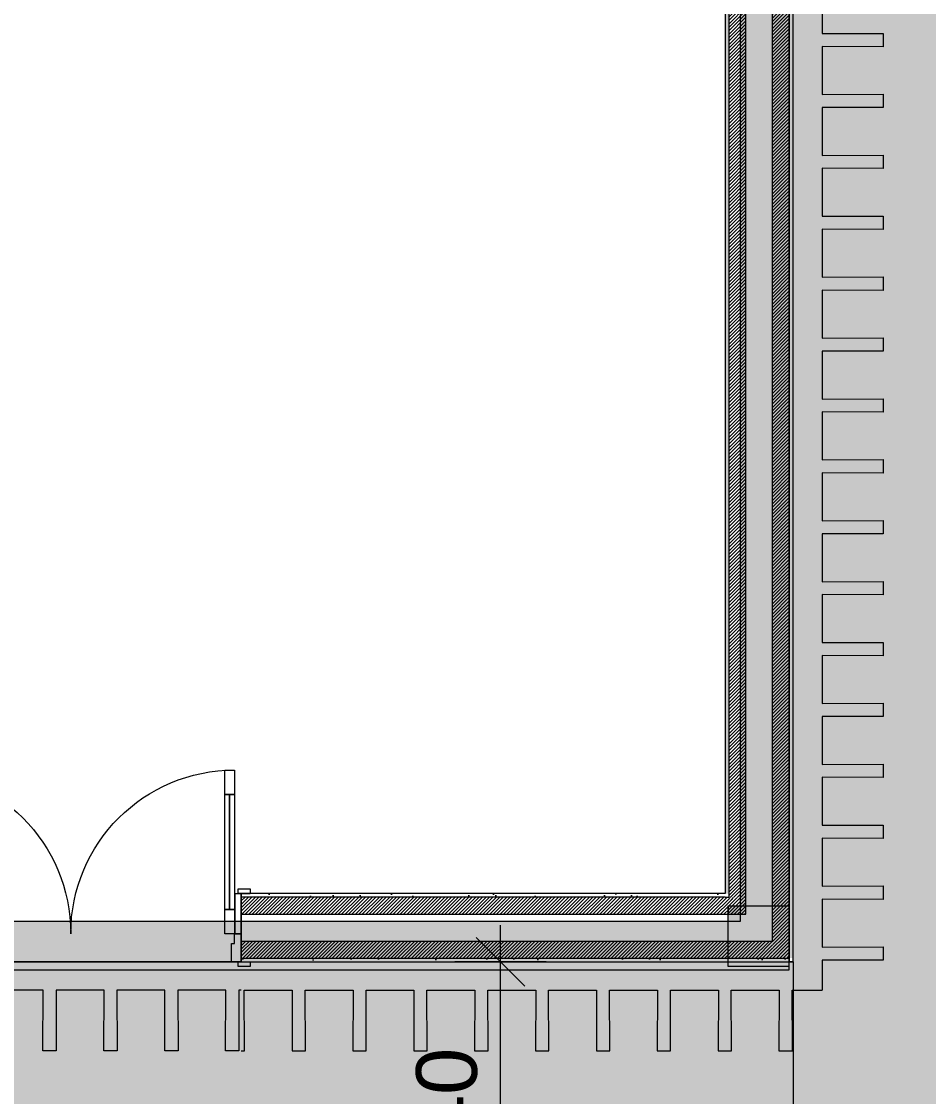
# Model space of a CAD drawing. Header units: millimetres. Extents: x 141848 to 1648660, y -821378 to -151356.
# Drawn here: x 192205 to 195931, y -217449 to -213036 of the extents above; entities that cross this region are included whole.
import ezdxf

# ---------------------------------------------------------------- set-up
doc = ezdxf.new("R2010")
doc.units = ezdxf.units.MM
doc.header["$MEASUREMENT"] = 0
doc.linetypes.add('Wipeout_Contour', pattern=[1000, 0, -1000])
for name, color, linetype in [('Cotations - 1_100', 7, 'Continuous'), ('Intérieur - Agencement', 7, 'Continuous'), ('Nouveau_Co-Structure', 7, 'Continuous'), ('Portes ARCHICAD', 7, 'Continuous'), ('Sols_ Dalles', 7, 'Continuous')]:
    doc.layers.add(name, color=color, linetype=linetype)
doc.styles.add('STYLE_GENERE_2', font='')
doc.styles.get('STYLE_GENERE_2').set_extended_font_data('Arial')
doc.dimstyles.new('STYLE_GENERE__1', dxfattribs={"dimtxt": 250, "dimasz": 190, "dimexe": 1.25, "dimexo": 0.625, "dimgap": 0, "dimtad": 1, "dimlfac": 0.001, "dimtxsty": 'STYLE_GENERE_2', "dimblk": 'ARROWHEAD_6', "dimblk1": 'ARROWHEAD_6', "dimblk2": 'ARROWHEAD_6', "dimcen": 2.5, "dimse1": 1, "dimse2": 1, "dimclrd": 7, "dimclre": 7, "dimclrt": 7, "dimazin": 3, "dimtfac": 1, "dimtmove": 0, "dimatfit": 3})
doc.dimstyles.new('STYLE_GENERE__2', dxfattribs={"dimtxt": 250, "dimasz": 190, "dimexe": 1.25, "dimexo": 0.625, "dimgap": 0, "dimtad": 1, "dimlfac": 0.001, "dimtxsty": 'STYLE_GENERE_2', "dimblk": 'ARROWHEAD_6', "dimblk1": 'ARROWHEAD_6', "dimblk2": 'ARROWHEAD_6', "dimcen": 2.5, "dimse1": 1, "dimse2": 1, "dimclrd": 7, "dimclre": 7, "dimclrt": 7, "dimazin": 3, "dimtfac": 1, "dimtmove": 0, "dimatfit": 3})
pattern_1 = [(45, (0, 175), (-55.68466, 55.68466), [0, -52.5, 0, -78.75]), (110, (175, 175), (74.000794, 26.934086), [0, -38.5, 0, -66.5])]
pattern_2 = [(45, (0, 0), (-7.0710678, 7.0710678), [])]

# ---------------------------------------------------------------- blocks, each defined once
blk = doc.blocks.new('Mur_21_1', base_point=(195375, -205895.6))
at = {"color": 254, "linetype": 'Wipeout_Contour', "lineweight": 0, "ltscale": 874595.455895}
blk.add_wipeout([(195095, -216630.6), (195110, -216630.6), (195095, -216615.6)], dxfattribs=at)
at = {"color": 254, "linetype": 'Wipeout_Contour', "lineweight": 0, "ltscale": 875718.224249}
blk.add_wipeout([(195360, -216895.6), (195375, -216895.6), (195360, -216880.6)], dxfattribs=at)
at = {"linetype": 'Continuous', "lineweight": 5, "true_color": 0x5f5f5f}
h = blk.add_hatch(dxfattribs=at)
h.set_pattern_fill('Enduit_0001', color=251, style=0, pattern_type=2)
h.set_pattern_definition(pattern_1)
h.paths.add_polyline_path([(195095, -216630.6), (195110, -216630.6), (195095, -216615.6)])
h = blk.add_hatch(dxfattribs=at)
h.set_pattern_fill('Enduit_0001', color=251, style=0, pattern_type=2)
h.set_pattern_definition(pattern_1)
h.paths.add_polyline_path([(195360, -216895.6), (195375, -216895.6), (195360, -216880.6)])
at = {"color": 254, "linetype": 'Wipeout_Contour', "lineweight": 0, "ltscale": 875540.18931}
blk.add_wipeout([(195290, -216880.6), (195360, -216880.6), (195290, -216810.6)], dxfattribs=at)
at = {"linetype": 'Continuous', "lineweight": 5, "true_color": 0x5f5f5f}
h = blk.add_hatch(dxfattribs=at)
h.set_pattern_fill('Briques_terre_cuite__int_97', color=251, style=0, pattern_type=2)
h.set_pattern_definition(pattern_2)
h.paths.add_polyline_path([(195290, -216880.6), (195360, -216880.6), (195290, -216810.6)])
at = {"color": 254, "linetype": 'Wipeout_Contour', "lineweight": 0, "ltscale": 875160.354104}
blk.add_wipeout([(195180, -216810.6), (195290, -216810.6), (195180, -216700.6)], dxfattribs=at)
at = {"color": 254, "linetype": 'Wipeout_Contour', "lineweight": 0, "ltscale": 875715.706095}
blk.add_wipeout([(195375, -216880.6), (195360, -216880.6), (195375, -216895.6)], dxfattribs=at)
at = {"linetype": 'Continuous', "lineweight": 5, "true_color": 0x5f5f5f}
h = blk.add_hatch(dxfattribs=at)
h.set_pattern_fill('Enduit_0001', color=251, style=0, pattern_type=2)
h.set_pattern_definition(pattern_1)
h.paths.add_polyline_path([(195375, -216880.6), (195360, -216880.6), (195375, -216895.6)])
at = {"color": 254, "linetype": 'Wipeout_Contour', "lineweight": 0, "ltscale": 874777.555973}
blk.add_wipeout([(195110, -216700.6), (195180, -216700.6), (195110, -216630.6)], dxfattribs=at)
at = {"linetype": 'Continuous', "lineweight": 5, "true_color": 0x5f5f5f}
h = blk.add_hatch(dxfattribs=at)
h.set_pattern_fill('Briques_terre_cuite__int_97', color=251, style=0, pattern_type=2)
h.set_pattern_definition(pattern_2)
h.paths.add_polyline_path([(195110, -216700.6), (195180, -216700.6), (195110, -216630.6)])
at = {"color": 254, "linetype": 'Wipeout_Contour', "lineweight": 0, "ltscale": 1151488.96976756}
blk.add_wipeout([(195375, -205910.6), (195360, -205910.6), (195360, -216880.6), (195375, -216880.6)], dxfattribs=at)
at = {"linetype": 'Continuous', "lineweight": 5, "true_color": 0x5f5f5f}
h = blk.add_hatch(dxfattribs=at)
h.set_pattern_fill('Enduit_0001', color=251, style=0, pattern_type=2)
h.set_pattern_definition(pattern_1)
h.paths.add_polyline_path([(195375, -205910.6), (195360, -205910.6), (195360, -216880.6), (195375, -216880.6)])
at = {"color": 254, "linetype": 'Wipeout_Contour', "lineweight": 0, "ltscale": 874592.936326}
blk.add_wipeout([(195095, -216615.6), (195110, -216630.6), (195110, -216615.6)], dxfattribs=at)
at = {"linetype": 'Continuous', "lineweight": 5, "true_color": 0x5f5f5f}
h = blk.add_hatch(dxfattribs=at)
h.set_pattern_fill('Enduit_0001', color=251, style=0, pattern_type=2)
h.set_pattern_definition(pattern_1)
h.paths.add_polyline_path([(195095, -216615.6), (195110, -216630.6), (195110, -216615.6)])
at = {"color": 254, "linetype": 'Wipeout_Contour', "lineweight": 0, "ltscale": 875533.615261}
blk.add_wipeout([(195290, -216810.6), (195360, -216880.6), (195360, -216810.6)], dxfattribs=at)
at = {"linetype": 'Continuous', "lineweight": 5, "true_color": 0x5f5f5f}
h = blk.add_hatch(dxfattribs=at)
h.set_pattern_fill('Briques_terre_cuite__int_97', color=251, style=0, pattern_type=2)
h.set_pattern_definition(pattern_2)
h.paths.add_polyline_path([(195290, -216810.6), (195360, -216880.6), (195360, -216810.6)])
at = {"color": 7, "linetype": 'Continuous', "lineweight": 5}
blk.add_line((195290, -216880.6), (195360, -216880.6), dxfattribs=at)
at = {"color": 7, "linetype": 'Continuous', "lineweight": 5, "flags": 128}
blk.add_lwpolyline([(195375, -216895.6), (195360, -216895.6)], dxfattribs=at)
at = {"color": 254, "linetype": 'Wipeout_Contour', "lineweight": 0, "ltscale": 1150760.636147534}
blk.add_wipeout([(195095, -206175.6), (195095, -216615.6), (195110, -216615.6), (195110, -206175.6)], dxfattribs=at)
at = {"linetype": 'Continuous', "lineweight": 5, "true_color": 0x5f5f5f}
h = blk.add_hatch(dxfattribs=at)
h.set_pattern_fill('Enduit_0001', color=251, style=0, pattern_type=2)
h.set_pattern_definition(pattern_1)
h.paths.add_polyline_path([(195095, -206175.6), (195095, -216615.6), (195110, -216615.6), (195110, -206175.6)])
at = {"color": 254, "linetype": 'Wipeout_Contour', "lineweight": 0, "ltscale": 1151371.143387589}
blk.add_wipeout([(195290, -205980.6), (195290, -216810.6), (195360, -216810.6), (195360, -205980.6)], dxfattribs=at)
at = {"linetype": 'Continuous', "lineweight": 5, "true_color": 0x5f5f5f}
h = blk.add_hatch(dxfattribs=at)
h.set_pattern_fill('Briques_terre_cuite__int_97', color=251, style=0, pattern_type=2)
h.set_pattern_definition(pattern_2)
h.paths.add_polyline_path([(195290, -205980.6), (195290, -216810.6), (195360, -216810.6), (195360, -205980.6)])
at = {"color": 7, "linetype": 'Continuous', "lineweight": 5}
for p, q in [((195360, -216810.6), (195360, -205980.6)), ((195360, -216880.6), (195360, -216810.6))]:
    blk.add_line(p, q, dxfattribs=at)
at = {"color": 7, "linetype": 'Continuous', "lineweight": 5, "flags": 128}
blk.add_lwpolyline([(195375, -216895.6), (195375, -205910.6)], dxfattribs=at)
at = {"color": 254, "linetype": 'Wipeout_Contour', "lineweight": 0, "ltscale": 875150.826946}
blk.add_wipeout([(195180, -216700.6), (195290, -216810.6), (195290, -216700.6)], dxfattribs=at)
at = {"color": 7, "linetype": 'Continuous', "lineweight": 5}
blk.add_line((195180, -216810.6), (195290, -216810.6), dxfattribs=at)
at = {"color": 254, "linetype": 'Wipeout_Contour', "lineweight": 0, "ltscale": 1151123.070156985}
blk.add_wipeout([(195180, -206090.6), (195180, -216700.6), (195290, -216700.6), (195290, -206090.6)], dxfattribs=at)
at = {"color": 7, "linetype": 'Continuous', "lineweight": 5}
for p, q in [((195290, -216700.6), (195290, -206090.6)), ((195290, -216810.6), (195290, -216700.6))]:
    blk.add_line(p, q, dxfattribs=at)
at = {"color": 254, "linetype": 'Wipeout_Contour', "lineweight": 0, "ltscale": 874770.977427}
blk.add_wipeout([(195110, -216630.6), (195180, -216700.6), (195180, -216630.6)], dxfattribs=at)
at = {"linetype": 'Continuous', "lineweight": 5, "true_color": 0x5f5f5f}
h = blk.add_hatch(dxfattribs=at)
h.set_pattern_fill('Briques_terre_cuite__int_97', color=251, style=0, pattern_type=2)
h.set_pattern_definition(pattern_2)
h.paths.add_polyline_path([(195110, -216630.6), (195180, -216700.6), (195180, -216630.6)])
at = {"color": 7, "linetype": 'Continuous', "lineweight": 5}
blk.add_line((195110, -216700.6), (195180, -216700.6), dxfattribs=at)
at = {"color": 254, "linetype": 'Wipeout_Contour', "lineweight": 0, "ltscale": 1150876.4584167}
blk.add_wipeout([(195110, -206160.6), (195110, -216630.6), (195180, -216630.6), (195180, -206160.6)], dxfattribs=at)
at = {"linetype": 'Continuous', "lineweight": 5, "true_color": 0x5f5f5f}
h = blk.add_hatch(dxfattribs=at)
h.set_pattern_fill('Briques_terre_cuite__int_97', color=251, style=0, pattern_type=2)
h.set_pattern_definition(pattern_2)
h.paths.add_polyline_path([(195110, -206160.6), (195110, -216630.6), (195180, -216630.6), (195180, -206160.6)])
at = {"color": 7, "linetype": 'Continuous', "lineweight": 5}
for p, q in [((195110, -206175.6), (195110, -216630.6)), ((195180, -216630.6), (195180, -206160.6)), ((195095, -216630.6), (195110, -216630.6)), ((195180, -216700.6), (195180, -216630.6))]:
    blk.add_line(p, q, dxfattribs=at)
at = {"color": 7, "linetype": 'Continuous', "lineweight": 5, "flags": 128}
blk.add_lwpolyline([(195095, -206175.6), (195095, -216615.6)], dxfattribs=at)
blk = doc.blocks.new('Porte double 25_2')
at = {"layer": 'Portes ARCHICAD', "color": 7, "linetype": 'Continuous', "lineweight": 5}
for p, q in [((-672, 672), (-672, 572)), ((-632, 672), (-672, 672)), ((-632, 572), (-632, 672)), ((632, 572), (632, 672)), ((632, 672), (672, 672)), ((672, 672), (672, 572)), ((-672, 572), (-632, 572)), ((-652, 572), (-652, 100)), ((672, 572), (632, 572)), ((652, 572), (652, 100)), ((-687, 184), (-737, 184)), ((-737, 184), (-737, 165)), ((-687, 165), (-687, 184)), ((737, 184), (687, 184)), ((687, 184), (687, 165)), ((737, 165), (737, 184)), ((-737, 165), (-687, 165)), ((-700, 165), (-737, 165)), ((-700, 165), (-737, 165)), ((-675, 165), (-700, 165)), ((-700, 165), (-700, 0)), ((-700, 150), (-700, 165)), ((-700, 150), (-700, 165)), ((-700, 80), (-700, 150)), ((-700, 80), (-700, 150)), ((-675, 0), (-675, 165)), ((700, 165), (675, 165)), ((675, 165), (675, 0)), ((687, 165), (737, 165)), ((700, 0), (700, 165)), ((700, 150), (700, 165)), ((700, 150), (700, 165)), ((700, 165), (737, 165)), ((700, 165), (737, 165)), ((700, 80), (700, 150)), ((700, 80), (700, 150)), ((-632, 100), (-672, 100)), ((-672, 100), (-672, 0)), ((-632, 0), (-632, 100)), ((632, 0), (632, 100)), ((632, 100), (672, 100)), ((672, 100), (672, 0)), ((-700, 0), (-700, 80)), ((-700, 0), (-700, 80)), ((700, 0), (700, 80)), ((700, 0), (700, 80)), ((-700, 0), (-675, 0)), ((-672, 0), (-700, 0)), ((-700, 0), (-700, -115)), ((-700, -30), (-700, 0)), ((-700, -30), (-700, 0)), ((-672, -40), (-672, 0)), ((-672, 0), (-632, 0)), ((672, 0), (632, 0)), ((700, 0), (672, 0)), ((672, 0), (672, -40)), ((675, 0), (700, 0)), ((700, -115), (700, 0)), ((700, -30), (700, 0)), ((700, -30), (700, 0)), ((-700, -100), (-700, -30)), ((-700, -100), (-700, -30)), ((-660, -40), (-672, -40)), ((-660, -115), (-660, -40)), ((672, -40), (660, -40)), ((660, -40), (660, -115)), ((700, -100), (700, -30)), ((700, -100), (700, -30)), ((-687, -115), (-737, -115)), ((-737, -115), (-737, -134)), ((-700, -115), (-737, -115)), ((-700, -115), (-737, -115)), ((-700, -115), (-700, -100)), ((-700, -115), (-700, -100)), ((-700, -115), (-660, -115)), ((-687, -134), (-687, -115)), ((660, -115), (700, -115)), ((737, -115), (687, -115)), ((687, -115), (687, -134)), ((700, -115), (700, -100)), ((700, -115), (700, -100)), ((700, -115), (737, -115)), ((700, -115), (737, -115)), ((737, -134), (737, -115)), ((-737, -134), (-687, -134)), ((687, -134), (737, -134))]:
    blk.add_line(p, q, dxfattribs=at)
at = {"layer": 'Portes ARCHICAD', "color": 7, "linetype": 'Continuous', "lineweight": 5, "flags": 128}
for points in [[(-672, 572), (-672, 100), (-652, 100), (-652, 572)], [(-652, 572), (-652, 100), (-632, 100), (-632, 572)], [(652, 572), (652, 100), (632, 100), (632, 572)], [(672, 572), (672, 100), (652, 100), (652, 572)]]:
    blk.add_lwpolyline(points, close=True, dxfattribs=at)
at = {"layer": 'Portes ARCHICAD', "color": 7, "linetype": 'Continuous', "lineweight": 5}
for centre, start, end in [((-672, 0), 0, 90), ((672, 0), 90, 180)]:
    blk.add_arc(centre, 672, start, end, dxfattribs=at)
blk = doc.blocks.new('Mur_22_1', base_point=(195375, -216895.6))
at = {"color": 254, "linetype": 'Wipeout_Contour', "lineweight": 0, "ltscale": 1163453.555348947}
blk.add_wipeout([(193108, -216615.6), (193108, -216630.6), (195095, -216630.6), (195095, -216615.6)], dxfattribs=at)
at = {"color": 254, "linetype": 'Wipeout_Contour', "lineweight": 0, "ltscale": 1164597.798861618}
blk.add_wipeout([(193108, -216880.6), (193108, -216895.6), (195360, -216895.6), (195360, -216880.6)], dxfattribs=at)
at = {"linetype": 'Continuous', "lineweight": 5, "true_color": 0x5f5f5f}
h = blk.add_hatch(dxfattribs=at)
h.set_pattern_fill('Enduit_0001', color=251, style=0, pattern_type=2)
h.set_pattern_definition(pattern_1)
h.paths.add_polyline_path([(193108, -216615.6), (193108, -216630.6), (195095, -216630.6), (195095, -216615.6)])
h = blk.add_hatch(dxfattribs=at)
h.set_pattern_fill('Enduit_0001', color=251, style=0, pattern_type=2)
h.set_pattern_definition(pattern_1)
h.paths.add_polyline_path([(193108, -216880.6), (193108, -216895.6), (195360, -216895.6), (195360, -216880.6)])
at = {"color": 254, "linetype": 'Wipeout_Contour', "lineweight": 0, "ltscale": 1164377.469236661}
blk.add_wipeout([(193108, -216810.6), (193108, -216880.6), (195290, -216880.6), (195290, -216810.6)], dxfattribs=at)
at = {"linetype": 'Continuous', "lineweight": 5, "true_color": 0x5f5f5f}
h = blk.add_hatch(dxfattribs=at)
h.set_pattern_fill('Briques_terre_cuite__int_97', color=251, style=0, pattern_type=2)
h.set_pattern_definition(pattern_2)
h.paths.add_polyline_path([(193108, -216810.6), (193108, -216880.6), (195290, -216880.6), (195290, -216810.6)])
at = {"color": 7, "linetype": 'Continuous', "lineweight": 5}
for p, q in [((193108, -216880.6), (195290, -216880.6)), ((193108, -216895.6), (193108, -216880.6)), ((193108, -216895.6), (193145, -216895.6)), ((195290, -216880.6), (195360, -216880.6))]:
    blk.add_line(p, q, dxfattribs=at)
at = {"color": 7, "linetype": 'Continuous', "lineweight": 5, "flags": 128}
blk.add_lwpolyline([(193108, -216895.6), (195360, -216895.6)], dxfattribs=at)
at = {"color": 254, "linetype": 'Wipeout_Contour', "lineweight": 0, "ltscale": 1163962.085147951}
blk.add_wipeout([(193108, -216700.6), (193108, -216810.6), (195180, -216810.6), (195180, -216700.6)], dxfattribs=at)
at = {"color": 7, "linetype": 'Continuous', "lineweight": 5}
for p, q in [((193108, -216810.6), (193108, -216780.6)), ((193108, -216810.6), (195180, -216810.6)), ((193108, -216880.6), (193108, -216810.6)), ((195180, -216810.6), (195290, -216810.6))]:
    blk.add_line(p, q, dxfattribs=at)
at = {"color": 254, "linetype": 'Wipeout_Contour', "lineweight": 0, "ltscale": 1163600.248915256}
blk.add_wipeout([(193108, -216630.6), (193108, -216700.6), (195110, -216700.6), (195110, -216630.6)], dxfattribs=at)
at = {"linetype": 'Continuous', "lineweight": 5, "true_color": 0x5f5f5f}
h = blk.add_hatch(dxfattribs=at)
h.set_pattern_fill('Briques_terre_cuite__int_97', color=251, style=0, pattern_type=2)
h.set_pattern_definition(pattern_2)
h.paths.add_polyline_path([(193108, -216630.6), (193108, -216700.6), (195110, -216700.6), (195110, -216630.6)])
at = {"color": 7, "linetype": 'Continuous', "lineweight": 5}
for p, q in [((193108, -216615.6), (193145, -216615.6)), ((193108, -216630.6), (193108, -216615.6)), ((195095, -216630.6), (193108, -216630.6)), ((193108, -216700.6), (193108, -216630.6)), ((195095, -216630.6), (195110, -216630.6)), ((193108, -216700.6), (195110, -216700.6)), ((193108, -216780.6), (193108, -216700.6)), ((195110, -216700.6), (195180, -216700.6))]:
    blk.add_line(p, q, dxfattribs=at)
at = {"color": 7, "linetype": 'Continuous', "lineweight": 5, "flags": 128}
blk.add_lwpolyline([(195095, -216615.6), (193108, -216615.6)], dxfattribs=at)
at = {"layer": 'Portes ARCHICAD', "color": 7, "linetype": 'Continuous', "lineweight": 5, "xscale": -1, "zscale": 1000}
blk.add_blockref('Porte double 25_2', (192408, -216780.6), dxfattribs=at)
blk = doc.blocks.new('Tôle profilée 25_22')
at = {"color": 7, "linetype": 'Continuous', "lineweight": 5}
for p, q in [((-250, 2386), (-250, 2372.5)), ((-250, 2372.5), (0, 2373.5)), ((0, 2373.5), (0, 2176.5)), ((-250, 2177.5), (-250, 2150)), ((0, 2176.5), (-250, 2177.5)), ((-250, 2150), (-250, 2122.5)), ((-250, 2122.5), (0, 2123.5)), ((0, 2123.5), (0, 1926.5)), ((-250, 1927.5), (-250, 1900)), ((0, 1926.5), (-250, 1927.5)), ((-250, 1900), (-250, 1872.5)), ((-250, 1872.5), (0, 1873.5)), ((0, 1873.5), (0, 1676.5)), ((-250, 1677.5), (-250, 1650)), ((0, 1676.5), (-250, 1677.5)), ((-250, 1650), (-250, 1622.5)), ((-250, 1622.5), (0, 1623.5)), ((0, 1623.5), (0, 1426.5)), ((-250, 1427.5), (-250, 1400)), ((0, 1426.5), (-250, 1427.5)), ((-250, 1400), (-250, 1372.5)), ((-250, 1372.5), (0, 1373.5)), ((0, 1373.5), (0, 1176.5)), ((-250, 1177.5), (-250, 1150)), ((0, 1176.5), (-250, 1177.5)), ((-250, 1150), (-250, 1122.5)), ((-250, 1122.5), (0, 1123.5)), ((0, 1123.5), (0, 926.5)), ((-250, 927.5), (-250, 900)), ((0, 926.5), (-250, 927.5)), ((-250, 900), (-250, 872.5)), ((-250, 872.5), (0, 873.5)), ((0, 873.5), (0, 676.5)), ((-250, 677.5), (-250, 650)), ((0, 676.5), (-250, 677.5)), ((-250, 650), (-250, 622.5)), ((-250, 622.5), (0, 623.5)), ((0, 623.5), (0, 426.5)), ((-250, 427.5), (-250, 400)), ((0, 426.5), (-250, 427.5)), ((-250, 400), (-250, 372.5)), ((-250, 372.5), (0, 373.5)), ((0, 373.5), (0, 176.5)), ((-250, 177.5), (-250, 150)), ((0, 176.5), (-250, 177.5)), ((-250, 150), (-250, 122.5)), ((-250, 122.5), (0, 123.5)), ((0, 123.5), (0, 0))]:
    blk.add_line(p, q, dxfattribs=at)
blk = doc.blocks.new('Tôle profilée 25_25')
at = {"color": 7, "linetype": 'Continuous', "lineweight": 5}
for p, q in [((0, 4123.5), (0, 3926.5)), ((-250, 3927.5), (-250, 3900)), ((0, 3926.5), (-250, 3927.5)), ((-250, 3900), (-250, 3872.5)), ((-250, 3872.5), (0, 3873.5)), ((0, 3873.5), (0, 3676.5)), ((-250, 3677.5), (-250, 3650)), ((0, 3676.5), (-250, 3677.5)), ((-250, 3650), (-250, 3622.5)), ((-250, 3622.5), (0, 3623.5)), ((0, 3623.5), (0, 3426.5)), ((-250, 3427.5), (-250, 3400)), ((0, 3426.5), (-250, 3427.5)), ((-250, 3400), (-250, 3372.5)), ((-250, 3372.5), (0, 3373.5)), ((0, 3373.5), (0, 3176.5)), ((-250, 3177.5), (-250, 3150)), ((0, 3176.5), (-250, 3177.5)), ((-250, 3150), (-250, 3122.5)), ((-250, 3122.5), (0, 3123.5)), ((0, 3123.5), (0, 2926.5)), ((-250, 2927.5), (-250, 2900)), ((0, 2926.5), (-250, 2927.5)), ((-250, 2900), (-250, 2872.5)), ((-250, 2872.5), (0, 2873.5)), ((0, 2873.5), (0, 2676.5)), ((-250, 2677.5), (-250, 2650)), ((0, 2676.5), (-250, 2677.5)), ((-250, 2650), (-250, 2622.5)), ((-250, 2622.5), (0, 2623.5)), ((0, 2623.5), (0, 2426.5)), ((-250, 2427.5), (-250, 2400)), ((0, 2426.5), (-250, 2427.5)), ((-250, 2400), (-250, 2372.5)), ((-250, 2372.5), (0, 2373.5)), ((0, 2373.5), (0, 2176.5)), ((-250, 2177.5), (-250, 2150)), ((0, 2176.5), (-250, 2177.5)), ((-250, 2150), (-250, 2122.5)), ((-250, 2122.5), (0, 2123.5)), ((0, 2123.5), (0, 1926.5)), ((-250, 1927.5), (-250, 1900)), ((0, 1926.5), (-250, 1927.5)), ((-250, 1900), (-250, 1872.5)), ((-250, 1872.5), (0, 1873.5)), ((0, 1873.5), (0, 1676.5)), ((-250, 1677.5), (-250, 1650)), ((0, 1676.5), (-250, 1677.5)), ((-250, 1650), (-250, 1622.5)), ((-250, 1622.5), (0, 1623.5)), ((0, 1623.5), (0, 1426.5)), ((-250, 1427.5), (-250, 1400)), ((0, 1426.5), (-250, 1427.5)), ((-250, 1400), (-250, 1372.5)), ((-250, 1372.5), (0, 1373.5)), ((0, 1373.5), (0, 1176.5)), ((-250, 1177.5), (-250, 1150)), ((0, 1176.5), (-250, 1177.5)), ((-250, 1150), (-250, 1122.5)), ((-250, 1122.5), (0, 1123.5)), ((0, 1123.5), (0, 926.5)), ((-250, 927.5), (-250, 900)), ((0, 926.5), (-250, 927.5)), ((-250, 900), (-250, 872.5)), ((-250, 872.5), (0, 873.5)), ((0, 873.5), (0, 676.5)), ((-250, 677.5), (-250, 650)), ((0, 676.5), (-250, 677.5)), ((-250, 650), (-250, 622.5)), ((-250, 622.5), (0, 623.5)), ((0, 623.5), (0, 426.5)), ((-250, 427.5), (-250, 400)), ((0, 426.5), (-250, 427.5)), ((-250, 400), (-250, 372.5)), ((-250, 372.5), (0, 373.5)), ((0, 373.5), (0, 176.5)), ((-250, 177.5), (-250, 150)), ((0, 176.5), (-250, 177.5)), ((-250, 150), (-250, 122.5)), ((-250, 122.5), (0, 123.5)), ((0, 123.5), (0, 0))]:
    blk.add_line(p, q, dxfattribs=at)
blk = doc.blocks.new('Tôle profilée 25_40')
at = {"color": 7, "linetype": 'Continuous', "lineweight": 5}
for p, q in [((-250, 1427.5), (-250, 1400)), ((0, 1426.5), (-250, 1427.5)), ((0, 1437), (0, 1426.5)), ((-250, 1400), (-250, 1372.5)), ((-250, 1372.5), (0, 1373.5)), ((0, 1373.5), (0, 1176.5)), ((-250, 1177.5), (-250, 1150)), ((0, 1176.5), (-250, 1177.5)), ((-250, 1150), (-250, 1122.5)), ((-250, 1122.5), (0, 1123.5)), ((0, 1123.5), (0, 926.5)), ((-250, 927.5), (-250, 900)), ((0, 926.5), (-250, 927.5)), ((-250, 900), (-250, 872.5)), ((-250, 872.5), (0, 873.5)), ((0, 873.5), (0, 676.5)), ((-250, 677.5), (-250, 650)), ((0, 676.5), (-250, 677.5)), ((-250, 650), (-250, 622.5)), ((-250, 622.5), (0, 623.5)), ((0, 623.5), (0, 426.5)), ((-250, 427.5), (-250, 400)), ((0, 426.5), (-250, 427.5)), ((-250, 400), (-250, 372.5)), ((-250, 372.5), (0, 373.5)), ((0, 373.5), (0, 176.5)), ((-250, 177.5), (-250, 150)), ((0, 176.5), (-250, 177.5)), ((-250, 150), (-250, 122.5)), ((-250, 122.5), (0, 123.5)), ((0, 123.5), (0, 0))]:
    blk.add_line(p, q, dxfattribs=at)
blk = doc.blocks.new('*D515')
at = {"layer": 'Cotations - 1_100', "color": 7, "linetype": 'Continuous', "lineweight": 5}
for p, q in [((190015.5, -212920.4), (190015.5, -212545.4)), ((195095, -212920.4), (195095, -212545.4)), ((190115.5, -212632.9), (189915.5, -212832.9)), ((194995, -212832.9), (195195, -212632.9)), ((190015.5, -212732.9), (195095, -212732.9)), ((195095, -212732.9), (195245, -212732.9))]:
    blk.add_line(p, q, dxfattribs=at)
at = {"layer": 'Cotations - 1_100', "color": 7, "lineweight": 5, "insert": (192222.7, -212682.9), "char_height": 250, "attachment_point": 7, "style": 'STYLE_GENERE_2'}
blk.add_mtext('\\A1;{\\pql;\\fArial|b0|i0|c0|p38;5,08}', dxfattribs=at)
blk = doc.blocks.new('ARROWHEAD_6')
at = {"color": 0, "linetype": 'Continuous', "lineweight": 0}
for p, q in [((-0.5, -0.5), (0.5, 0.5)), ((0, 0), (-1, 0))]:
    blk.add_line(p, q, dxfattribs=at)
blk = doc.blocks.new('*D534')
at = {"layer": 'Cotations - 1_100', "color": 7, "linetype": 'Continuous', "lineweight": 5}
for p, q in [((194172.6, -216895.6), (194172.6, -216745.6)), ((194272.6, -216995.6), (194072.6, -216795.6)), ((194360.1, -216895.6), (193985.1, -216895.6)), ((194172.6, -218295.6), (194172.6, -216895.6)), ((194072.6, -218195.6), (194272.6, -218395.6)), ((194360.1, -218295.6), (193985.1, -218295.6))]:
    blk.add_line(p, q, dxfattribs=at)
at = {"layer": 'Cotations - 1_100', "color": 7, "lineweight": 5, "insert": (194122.6, -217928.1), "char_height": 250, "attachment_point": 7, "rotation": 90, "style": 'STYLE_GENERE_2'}
blk.add_mtext('\\A1;{\\pql;\\fArial|b0|i0|c0|p38;1,40}', dxfattribs=at)
blk = doc.blocks.new('*D535')
at = {"layer": 'Cotations - 1_100', "color": 7, "linetype": 'Continuous', "lineweight": 5}
for p, q in [((195375, -219168.8), (195375, -218793.8)), ((219225.5, -219168.8), (219225.5, -218793.8)), ((195475, -218881.3), (195275, -219081.3)), ((219325.5, -218881.3), (219125.5, -219081.3)), ((195225, -218981.3), (195375, -218981.3)), ((195375, -218981.3), (219225.5, -218981.3))]:
    blk.add_line(p, q, dxfattribs=at)
at = {"layer": 'Cotations - 1_100', "color": 7, "lineweight": 5, "char_height": 250, "attachment_point": 7, "style": 'STYLE_GENERE_2'}
for s, insert in [('\\A1;{\\pql;\\fArial|b0|i0|c0|p38;23,85}', (206540.3, -218931.3)), ('\\A1;{\\pql;\\fArial|b0|i0|c0|p38;0,28}', (218460.4, -218931.3))]:
    blk.add_mtext(s, dxfattribs=dict(at, insert=insert))

msp = doc.modelspace()

# ---------------------------------------------------------------- hatches: boundary and pattern name
at = {"layer": 'Intérieur - Agencement', "linetype": 'Continuous', "lineweight": 5}
msp.add_hatch(color=9, dxfattribs=at).paths.add_polyline_path([(185676.034, -216895.57), (195375.042, -216895.57), (195375.042, -223895.57), (185676.034, -223895.57)])
at = {"layer": 'Sols_ Dalles', "linetype": 'Continuous', "lineweight": 0, "true_color": 0x2e271c}
msp.add_hatch(color=250, dxfattribs=at).paths.add_polyline_path([(161503.433, -171995.57), (161503.433, -230015.57), (161503.433, -260810.571), (196775.042, -260810.571), (196775.042, -260795.571), (196775.042, -258649.982), (196775.042, -258010.558), (196775.042, -222495.57), (186955.542, -222495.57), (186955.542, -218295.57), (196754.55, -218295.57), (196754.55, -204495.57), (193355.542, -204495.57), (193355.542, -195161.535), (195576.034, -195161.535), (195576.034, -189810.571), (217805.542, -189810.571), (217805.542, -253395.57), (217805.542, -253415.571), (219205.542, -253415.571), (219205.542, -253395.57), (219205.542, -188410.571), (191955.542, -188410.571), (191955.542, -190035.076), (194140.476, -190023.061), (194160.967, -193749.52), (191976.034, -193761.535), (191955.542, -200380.57), (191955.542, -205895.57), (195354.55, -205895.57), (195354.55, -216895.57), (185555.542, -216895.57), (185555.542, -223895.57), (195354.55, -223895.57), (195354.55, -258649.982), (195354.55, -259410.571), (163990.222, -259410.571), (162860.681, -259410.571), (162860.681, -231415.57), (162860.681, -173395.57), (244226.034, -173395.57), (244226.034, -248005.571), (245626.034, -248005.571), (246426.034, -248005.571), (246426.034, -251817.03), (245610.045, -251817.03), (244211.034, -251817.03), (244211.034, -253395.571), (246426.034, -253395.571), (247826.034, -253395.571), (247826.034, -248005.571), (247826.034, -246605.571), (245626.034, -246605.571), (245626.034, -171995.57)])

# ---------------------------------------------------------------- linework, layer by layer
at = {"layer": 'Intérieur - Agencement', "color": 7, "linetype": 'Continuous', "lineweight": 5, "flags": 128}
msp.add_lwpolyline([(185676.034, -216895.57), (195375.042, -216895.57), (195375.042, -223895.57), (185676.034, -223895.57)], close=True, dxfattribs=at)
at = {"layer": 'Sols_ Dalles', "color": 250, "linetype": 'Continuous', "lineweight": 5, "true_color": 0x1f1f1f}
msp.add_lwpolyline([(219205.542, -253395.57), (219205.542, -188410.571), (191955.542, -188410.571), (191955.542, -200380.57), (191955.542, -205895.57), (195354.55, -205895.57), (195354.55, -216895.57), (185555.542, -216895.57), (185555.542, -223895.57), (195354.55, -223895.57), (195354.55, -258649.982)], dxfattribs=at)

# ---------------------------------------------------------------- block references
at = {"color": 7, "linetype": 'Continuous', "lineweight": 5, "xscale": -1, "zscale": 1000}
msp.add_blockref('Tôle profilée 25_25', (195494.042, -217011.994), dxfattribs=at)
at = {"color": 7, "linetype": 'Continuous', "lineweight": 5, "xscale": -1, "zscale": 1000, "rotation": 270}
msp.add_blockref('Tôle profilée 25_40', (191671.041, -217011.994), dxfattribs=at)
at = {"color": 7, "linetype": 'Continuous', "lineweight": 5, "zscale": 1000, "rotation": 90}
msp.add_blockref('Tôle profilée 25_22', (195494.042, -217011.994), dxfattribs=at)

# ---------------------------------------------------------------- next in the draw order: block references
at = {"color": 7, "lineweight": 5}
msp.add_blockref('Mur_21_1', (195375.042, -205895.57), dxfattribs=at)

# ---------------------------------------------------------------- next in the draw order: block references
msp.add_blockref('Mur_22_1', (195375.042, -216895.57), dxfattribs=at)

# ---------------------------------------------------------------- next in the draw order: hatches: boundary and pattern name
at = {"layer": 'Nouveau_Co-Structure', "linetype": 'Continuous', "lineweight": 5}
h = msp.add_hatch(color=1, dxfattribs=at)
h.paths.add_polyline_path([(189732.951, -205945.57), (189732.951, -216930.57), (195357.451, -216930.57), (195357.451, -205945.57)])
h.paths.add_polyline_path([(195157.451, -216730.57), (189932.951, -216730.57), (189932.951, -206145.57), (195157.451, -206145.57)], flags=0)
msp.add_hatch(color=1, dxfattribs=at).paths.add_polyline_path([(195357.451, -216915.529), (195357.451, -216665.529), (195107.451, -216665.529), (195107.451, -216915.529)])

# ---------------------------------------------------------------- next in the draw order: linework, layer by layer
at = {"layer": 'Nouveau_Co-Structure', "color": 96, "linetype": 'Continuous', "lineweight": 5, "true_color": 0x007c06}
for points in [[(189732.951, -205945.57), (195357.451, -205945.57), (195357.451, -216930.57), (189732.951, -216930.57)], [(189932.951, -206145.57), (195157.451, -206145.57), (195157.451, -216730.57), (189932.951, -216730.57)]]:
    msp.add_lwpolyline(points, close=True, dxfattribs=at)
at = {"layer": 'Nouveau_Co-Structure', "color": 7, "linetype": 'Continuous', "lineweight": 5}
msp.add_lwpolyline([(195357.451, -216915.529), (195107.451, -216915.529), (195107.451, -216665.529), (195357.451, -216665.529)], close=True, dxfattribs=at)

# ---------------------------------------------------------------- next in the draw order: dimensions: what is measured, and where the dimension line sits
at = {"layer": 'Cotations - 1_100', "color": 7, "linetype": 'Continuous', "lineweight": 5}
for base, p1, p2, picture, middle in [((195095.042, -212732.894), (190015.542, -211395.57), (195095.042, -216615.57), '*D515', (192547.426, -212557.894)), ((219225.542, -218981.339), (195375.042, -216895.57), (219225.542, -213397.876), '*D535', (206960.292, -218806.339))]:
    dim = msp.add_linear_dim(base=base, p1=p1, p2=p2, dimstyle='STYLE_GENERE__1', dxfattribs=at)
    dim.commit()
    dim.dimension.update_dxf_attribs({"geometry": picture, "text_midpoint": middle, "dimtype": 160})
dim = msp.add_linear_dim(base=(194172.602, -216895.57), p1=(195375.042, -218295.57), p2=(195375.042, -216895.57), angle=90, dimstyle='STYLE_GENERE__2', dxfattribs=at)
dim.commit()
dim.dimension.update_dxf_attribs({"geometry": '*D534', "text_midpoint": (193997.602, -217603.436), "dimtype": 160, "text_rotation": 90})

doc.saveas('drawing.dxf')
